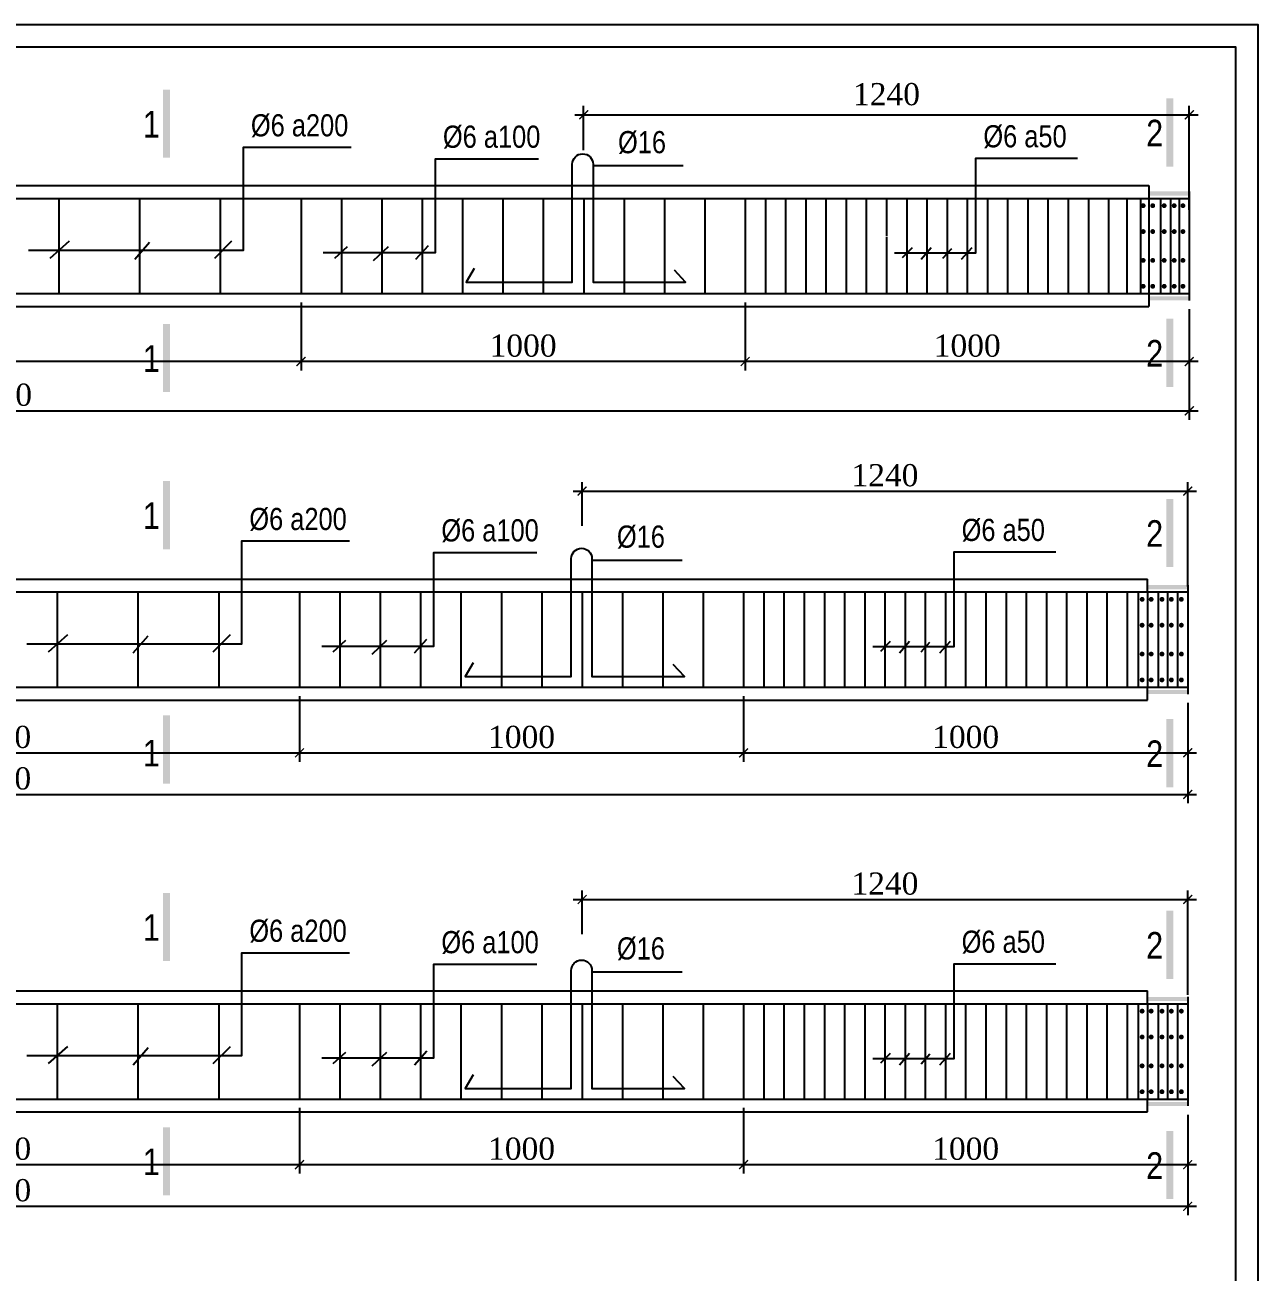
# Model space of a CAD drawing. Extents: x -28764 to 452005, y -12382 to 263221.
# Drawn here: x 264031 to 291847, y 29606 to 57742 of the extents above; entities that cross this region are included whole.
import ezdxf

# ---------------------------------------------------------------- set-up
doc = ezdxf.new("R2010")
doc.units = 0
doc.header["$MEASUREMENT"] = 0
doc.linetypes.add('DASHED2', pattern=[9.525, 6.35, -3.175])
doc.layers.get('0').update_dxf_attribs({"linetype": 'CONTINUOUS'})
doc.layers.get('DEFPOINTS').update_dxf_attribs({"linetype": 'CONTINUOUS'})
for name, color, linetype in [('BAOMANH', 2, 'DASHED2'), ('cot', 8, 'CONTINUOUS'), ('DAI', 4, 'CONTINUOUS'), ('TEXT', 7, 'CONTINUOUS'), ('THEP', 6, 'CONTINUOUS'), ('TUONG', 7, 'CONTINUOUS')]:
    doc.layers.add(name, color=color, linetype=linetype)
doc.styles.add('DIM-NEW', font='')
doc.styles.add('T2', font='')
doc.styles.get('DIM-NEW').set_extended_font_data('VNI-Helve-Condense')
doc.styles.get('T2').set_extended_font_data('VNI-Times')
doc.dimstyles.new('TL10', dxfattribs={"dimtxt": 500, "dimasz": 200, "dimexe": 200, "dimexo": 200, "dimgap": 100, "dimtad": 1, "dimdec": 0, "dimlfac": 0.1, "dimzin": 0, "dimdsep": 46, "dimtxsty": 'T2', "dimblk": 'ARCHTICK', "dimcen": 250, "dimdle": 200, "dimclrd": 1, "dimclre": 1, "dimclrt": 2, "dimadec": 0, "dimazin": 0, "dimtfac": 1, "dimtdec": 0, "dimtix": 1, "dimtofl": 0, "dimtmove": 0, "dimatfit": 0, "dimldrblk": 'ARCHTICK', "dimfxl": 1, "dimtolj": 1, "dimtzin": 0, "dimlwd": -1, "dimlwe": -1, "dimarcsym": 0})

# ---------------------------------------------------------------- blocks, each defined once
blk = doc.blocks.new('_ARCHTICK')
at = {"color": 0, "linetype": 'ByBlock', "const_width": 0.15}
blk.add_lwpolyline([(-0.5, -0.5), (0.5, 0.5)], dxfattribs=at)
blk = doc.blocks.new('*D124')
at = {"layer": 'DEFPOINTS', "color": 0, "transparency": 16777216}
for p in [(290296, 55715), (276634, 54720), (290296, 53369)]:
    blk.add_point(p, dxfattribs=at)
at = {"layer": 'TUONG', "color": 1, "transparency": 16777216}
for p, q in [((276434, 55715), (290496, 55715)), ((276634, 54920), (276634, 55915)), ((290296, 53569), (290296, 55915))]:
    blk.add_line(p, q, dxfattribs=at)
at = {"layer": 'TUONG', "color": 1, "transparency": 16777216, "xscale": 200, "yscale": 200, "zscale": 200, "rotation": 180}
blk.add_blockref('_ARCHTICK', (276634, 55715), dxfattribs=at)
at = {"layer": 'TUONG', "color": 1, "transparency": 16777216, "xscale": 200, "yscale": 200, "zscale": 200}
blk.add_blockref('_ARCHTICK', (290296, 55715), dxfattribs=at)
at = {"layer": 'TUONG', "color": 2, "transparency": 16777216, "insert": (283465, 56177), "char_height": 500, "attachment_point": 5, "style": 'T2'}
blk.add_mtext('\\A1;1240', dxfattribs=at)
blk = doc.blocks.new('*D126')
at = {"layer": 'DEFPOINTS', "color": 0, "transparency": 16777216}
for p in [(280242, 42799), (270224, 42508), (280242, 41320)]:
    blk.add_point(p, dxfattribs=at)
at = {"layer": 'TUONG', "color": 1, "transparency": 16777216}
for p, q in [((280242, 42599), (280242, 41120)), ((270224, 42308), (270224, 41120)), ((270024, 41320), (280442, 41320))]:
    blk.add_line(p, q, dxfattribs=at)
at = {"layer": 'TUONG', "color": 1, "transparency": 16777216, "xscale": 200, "yscale": 200, "zscale": 200, "rotation": 180}
blk.add_blockref('_ARCHTICK', (270224, 41320), dxfattribs=at)
at = {"layer": 'TUONG', "color": 1, "transparency": 16777216, "xscale": 200, "yscale": 200, "zscale": 200}
blk.add_blockref('_ARCHTICK', (280242, 41320), dxfattribs=at)
at = {"layer": 'TUONG', "color": 2, "transparency": 16777216, "insert": (275233, 41676), "char_height": 500, "attachment_point": 5, "style": 'T2'}
blk.add_mtext('\\A1;1000', dxfattribs=at)
blk = doc.blocks.new('*D127')
at = {"layer": 'DEFPOINTS', "color": 0, "transparency": 16777216}
for p in [(270259, 51681), (280277, 51484), (270259, 50148)]:
    blk.add_point(p, dxfattribs=at)
at = {"layer": 'TUONG', "color": 1, "transparency": 16777216}
for p, q in [((270259, 51481), (270259, 49948)), ((280277, 51284), (280277, 49948)), ((280477, 50148), (270059, 50148))]:
    blk.add_line(p, q, dxfattribs=at)
at = {"layer": 'TUONG', "color": 1, "transparency": 16777216, "xscale": 200, "yscale": 200, "zscale": 200, "rotation": 180}
blk.add_blockref('_ARCHTICK', (270259, 50148), dxfattribs=at)
at = {"layer": 'TUONG', "color": 1, "transparency": 16777216, "xscale": 200, "yscale": 200, "zscale": 200}
blk.add_blockref('_ARCHTICK', (280277, 50148), dxfattribs=at)
at = {"layer": 'TUONG', "color": 2, "transparency": 16777216, "insert": (275268, 50504), "char_height": 500, "attachment_point": 5, "style": 'T2'}
blk.add_mtext('\\A1;1000', dxfattribs=at)
blk = doc.blocks.new('*D128')
at = {"layer": 'DEFPOINTS', "color": 0, "transparency": 16777216}
for p in [(290260, 41320), (236572, 41047), (290260, 40381)]:
    blk.add_point(p, dxfattribs=at)
at = {"layer": 'TUONG', "color": 1, "transparency": 16777216}
for p, q in [((290260, 41120), (290260, 40181)), ((236572, 40847), (236572, 40181)), ((236372, 40381), (290460, 40381))]:
    blk.add_line(p, q, dxfattribs=at)
at = {"layer": 'TUONG', "color": 1, "transparency": 16777216, "xscale": 200, "yscale": 200, "zscale": 200, "rotation": 180}
blk.add_blockref('_ARCHTICK', (236572, 40381), dxfattribs=at)
at = {"layer": 'TUONG', "color": 1, "transparency": 16777216, "xscale": 200, "yscale": 200, "zscale": 200}
blk.add_blockref('_ARCHTICK', (290260, 40381), dxfattribs=at)
at = {"layer": 'TUONG', "color": 2, "transparency": 16777216, "insert": (263416, 40740), "char_height": 500, "attachment_point": 5, "style": 'T2'}
blk.add_mtext('\\A1;6200', dxfattribs=at)
blk = doc.blocks.new('*D129')
at = {"layer": 'DEFPOINTS', "color": 0, "transparency": 16777216}
for p in [(290296, 51072), (236576, 50148), (290296, 49036)]:
    blk.add_point(p, dxfattribs=at)
at = {"layer": 'TUONG', "color": 1, "transparency": 16777216}
for p, q in [((290296, 50872), (290296, 48836)), ((236576, 49948), (236576, 48836)), ((236376, 49036), (290496, 49036))]:
    blk.add_line(p, q, dxfattribs=at)
at = {"layer": 'TUONG', "color": 1, "transparency": 16777216, "xscale": 200, "yscale": 200, "zscale": 200, "rotation": 180}
blk.add_blockref('_ARCHTICK', (236576, 49036), dxfattribs=at)
at = {"layer": 'TUONG', "color": 1, "transparency": 16777216, "xscale": 200, "yscale": 200, "zscale": 200}
blk.add_blockref('_ARCHTICK', (290296, 49036), dxfattribs=at)
at = {"layer": 'TUONG', "color": 2, "transparency": 16777216, "insert": (263436, 49395), "char_height": 500, "attachment_point": 5, "style": 'T2'}
blk.add_mtext('\\A1;6200', dxfattribs=at)
blk = doc.blocks.new('*D117')
at = {"layer": 'DEFPOINTS', "color": 0, "transparency": 16777216}
for p in [(270224, 42799), (256608, 42603), (270224, 41320)]:
    blk.add_point(p, dxfattribs=at)
at = {"layer": 'TUONG', "color": 1, "transparency": 16777216}
for p, q in [((270224, 42599), (270224, 41120)), ((256608, 42403), (256608, 41120)), ((256408, 41320), (270424, 41320))]:
    blk.add_line(p, q, dxfattribs=at)
at = {"layer": 'TUONG', "color": 1, "transparency": 16777216, "xscale": 200, "yscale": 200, "zscale": 200, "rotation": 180}
blk.add_blockref('_ARCHTICK', (256608, 41320), dxfattribs=at)
at = {"layer": 'TUONG', "color": 1, "transparency": 16777216, "xscale": 200, "yscale": 200, "zscale": 200}
blk.add_blockref('_ARCHTICK', (270224, 41320), dxfattribs=at)
at = {"layer": 'TUONG', "color": 2, "transparency": 16777216, "insert": (263416, 41676), "char_height": 500, "attachment_point": 5, "style": 'T2'}
blk.add_mtext('\\A1;2200', dxfattribs=at)
blk = doc.blocks.new('*D118')
at = {"layer": 'DEFPOINTS', "color": 0, "transparency": 16777216}
for p in [(252069, 51365), (270259, 51484), (252069, 50148)]:
    blk.add_point(p, dxfattribs=at)
at = {"layer": 'TUONG', "color": 1, "transparency": 16777216}
for p, q in [((270259, 51284), (270259, 49948)), ((252069, 51165), (252069, 49948)), ((270459, 50148), (251869, 50148))]:
    blk.add_line(p, q, dxfattribs=at)
at = {"layer": 'TUONG', "color": 1, "transparency": 16777216, "xscale": 200, "yscale": 200, "zscale": 200, "rotation": 180}
blk.add_blockref('_ARCHTICK', (252069, 50148), dxfattribs=at)
at = {"layer": 'TUONG', "color": 1, "transparency": 16777216, "xscale": 200, "yscale": 200, "zscale": 200}
blk.add_blockref('_ARCHTICK', (270259, 50148), dxfattribs=at)
at = {"layer": 'TUONG', "color": 2, "transparency": 16777216, "insert": (261164, 50504), "char_height": 500, "attachment_point": 5, "style": 'T2'}
blk.add_mtext('\\A1;2700', dxfattribs=at)
blk = doc.blocks.new('*D119')
at = {"layer": 'DEFPOINTS', "color": 0, "transparency": 16777216}
for p in [(290260, 47225), (276599, 46244), (290260, 44873)]:
    blk.add_point(p, dxfattribs=at)
at = {"layer": 'TUONG', "color": 1, "transparency": 16777216}
for p, q in [((276599, 46444), (276599, 47425)), ((290260, 45073), (290260, 47425)), ((276399, 47225), (290460, 47225))]:
    blk.add_line(p, q, dxfattribs=at)
at = {"layer": 'TUONG', "color": 1, "transparency": 16777216, "xscale": 200, "yscale": 200, "zscale": 200, "rotation": 180}
blk.add_blockref('_ARCHTICK', (276599, 47225), dxfattribs=at)
at = {"layer": 'TUONG', "color": 1, "transparency": 16777216, "xscale": 200, "yscale": 200, "zscale": 200}
blk.add_blockref('_ARCHTICK', (290260, 47225), dxfattribs=at)
at = {"layer": 'TUONG', "color": 2, "transparency": 16777216, "insert": (283430, 47580), "char_height": 500, "attachment_point": 5, "style": 'T2'}
blk.add_mtext('\\A1;1240', dxfattribs=at)
blk = doc.blocks.new('*D120')
at = {"layer": 'DEFPOINTS', "color": 0, "transparency": 16777216}
for p in [(280242, 42508), (290260, 42645), (290260, 41320)]:
    blk.add_point(p, dxfattribs=at)
at = {"layer": 'TUONG', "color": 1, "transparency": 16777216}
for p, q in [((280242, 42308), (280242, 41120)), ((290260, 42445), (290260, 41120)), ((280042, 41320), (290460, 41320))]:
    blk.add_line(p, q, dxfattribs=at)
at = {"layer": 'TUONG', "color": 1, "transparency": 16777216, "xscale": 200, "yscale": 200, "zscale": 200, "rotation": 180}
blk.add_blockref('_ARCHTICK', (280242, 41320), dxfattribs=at)
at = {"layer": 'TUONG', "color": 1, "transparency": 16777216, "xscale": 200, "yscale": 200, "zscale": 200}
blk.add_blockref('_ARCHTICK', (290260, 41320), dxfattribs=at)
at = {"layer": 'TUONG', "color": 2, "transparency": 16777216, "insert": (285251, 41676), "char_height": 500, "attachment_point": 5, "style": 'T2'}
blk.add_mtext('\\A1;1000', dxfattribs=at)
blk = doc.blocks.new('*D121')
at = {"layer": 'DEFPOINTS', "color": 0, "transparency": 16777216}
for p in [(280277, 51681), (290296, 51526), (280277, 50148)]:
    blk.add_point(p, dxfattribs=at)
at = {"layer": 'TUONG', "color": 1, "transparency": 16777216}
for p, q in [((280277, 51481), (280277, 49948)), ((290296, 51326), (290296, 49948)), ((290496, 50148), (280077, 50148))]:
    blk.add_line(p, q, dxfattribs=at)
at = {"layer": 'TUONG', "color": 1, "transparency": 16777216, "xscale": 200, "yscale": 200, "zscale": 200, "rotation": 180}
blk.add_blockref('_ARCHTICK', (280277, 50148), dxfattribs=at)
at = {"layer": 'TUONG', "color": 1, "transparency": 16777216, "xscale": 200, "yscale": 200, "zscale": 200}
blk.add_blockref('_ARCHTICK', (290296, 50148), dxfattribs=at)
at = {"layer": 'TUONG', "color": 2, "transparency": 16777216, "insert": (285286, 50504), "char_height": 500, "attachment_point": 5, "style": 'T2'}
blk.add_mtext('\\A1;1000', dxfattribs=at)
blk = doc.blocks.new('*D146')
at = {"layer": 'DEFPOINTS', "color": 0, "transparency": 16777216}
for p in [(280242, 33217), (290260, 33354), (290260, 32029)]:
    blk.add_point(p, dxfattribs=at)
at = {"layer": 'TUONG', "color": 1, "transparency": 16777216}
for p, q in [((280242, 33017), (280242, 31829)), ((290260, 33154), (290260, 31829)), ((280042, 32029), (290460, 32029))]:
    blk.add_line(p, q, dxfattribs=at)
at = {"layer": 'TUONG', "color": 1, "transparency": 16777216, "xscale": 200, "yscale": 200, "zscale": 200, "rotation": 180}
blk.add_blockref('_ARCHTICK', (280242, 32029), dxfattribs=at)
at = {"layer": 'TUONG', "color": 1, "transparency": 16777216, "xscale": 200, "yscale": 200, "zscale": 200}
blk.add_blockref('_ARCHTICK', (290260, 32029), dxfattribs=at)
at = {"layer": 'TUONG', "color": 2, "transparency": 16777216, "insert": (285251, 32385), "char_height": 500, "attachment_point": 5, "style": 'T2'}
blk.add_mtext('\\A1;1000', dxfattribs=at)
blk = doc.blocks.new('*D145')
at = {"layer": 'DEFPOINTS', "color": 0, "transparency": 16777216}
for p in [(290260, 38011), (276599, 37030), (290260, 35659)]:
    blk.add_point(p, dxfattribs=at)
at = {"layer": 'TUONG', "color": 1, "transparency": 16777216}
for p, q in [((276399, 38011), (290460, 38011)), ((276599, 37230), (276599, 38211)), ((290260, 35859), (290260, 38211))]:
    blk.add_line(p, q, dxfattribs=at)
at = {"layer": 'TUONG', "color": 1, "transparency": 16777216, "xscale": 200, "yscale": 200, "zscale": 200, "rotation": 180}
blk.add_blockref('_ARCHTICK', (276599, 38011), dxfattribs=at)
at = {"layer": 'TUONG', "color": 1, "transparency": 16777216, "xscale": 200, "yscale": 200, "zscale": 200}
blk.add_blockref('_ARCHTICK', (290260, 38011), dxfattribs=at)
at = {"layer": 'TUONG', "color": 2, "transparency": 16777216, "insert": (283430, 38367), "char_height": 500, "attachment_point": 5, "style": 'T2'}
blk.add_mtext('\\A1;1240', dxfattribs=at)
blk = doc.blocks.new('*D144')
at = {"layer": 'DEFPOINTS', "color": 0, "transparency": 16777216}
for p in [(270224, 33509), (256608, 33312), (270224, 32029)]:
    blk.add_point(p, dxfattribs=at)
at = {"layer": 'TUONG', "color": 1, "transparency": 16777216}
for p, q in [((270224, 33309), (270224, 31829)), ((256608, 33112), (256608, 31829)), ((256408, 32029), (270424, 32029))]:
    blk.add_line(p, q, dxfattribs=at)
at = {"layer": 'TUONG', "color": 1, "transparency": 16777216, "xscale": 200, "yscale": 200, "zscale": 200, "rotation": 180}
blk.add_blockref('_ARCHTICK', (256608, 32029), dxfattribs=at)
at = {"layer": 'TUONG', "color": 1, "transparency": 16777216, "xscale": 200, "yscale": 200, "zscale": 200}
blk.add_blockref('_ARCHTICK', (270224, 32029), dxfattribs=at)
at = {"layer": 'TUONG', "color": 2, "transparency": 16777216, "insert": (263416, 32385), "char_height": 500, "attachment_point": 5, "style": 'T2'}
blk.add_mtext('\\A1;2200', dxfattribs=at)
blk = doc.blocks.new('*D140')
at = {"layer": 'DEFPOINTS', "color": 0, "transparency": 16777216}
for p in [(290260, 32029), (236572, 31756), (290260, 31090)]:
    blk.add_point(p, dxfattribs=at)
at = {"layer": 'TUONG', "color": 1, "transparency": 16777216}
for p, q in [((290260, 31829), (290260, 30890)), ((236572, 31556), (236572, 30890)), ((236372, 31090), (290460, 31090))]:
    blk.add_line(p, q, dxfattribs=at)
at = {"layer": 'TUONG', "color": 1, "transparency": 16777216, "xscale": 200, "yscale": 200, "zscale": 200, "rotation": 180}
blk.add_blockref('_ARCHTICK', (236572, 31090), dxfattribs=at)
at = {"layer": 'TUONG', "color": 1, "transparency": 16777216, "xscale": 200, "yscale": 200, "zscale": 200}
blk.add_blockref('_ARCHTICK', (290260, 31090), dxfattribs=at)
at = {"layer": 'TUONG', "color": 2, "transparency": 16777216, "insert": (263416, 31449), "char_height": 500, "attachment_point": 5, "style": 'T2'}
blk.add_mtext('\\A1;6200', dxfattribs=at)
blk = doc.blocks.new('*D139')
at = {"layer": 'DEFPOINTS', "color": 0, "transparency": 16777216}
for p in [(280242, 33509), (270224, 33217), (280242, 32029)]:
    blk.add_point(p, dxfattribs=at)
at = {"layer": 'TUONG', "color": 1, "transparency": 16777216}
for p, q in [((280242, 33309), (280242, 31829)), ((270224, 33017), (270224, 31829)), ((270024, 32029), (280442, 32029))]:
    blk.add_line(p, q, dxfattribs=at)
at = {"layer": 'TUONG', "color": 1, "transparency": 16777216, "xscale": 200, "yscale": 200, "zscale": 200, "rotation": 180}
blk.add_blockref('_ARCHTICK', (270224, 32029), dxfattribs=at)
at = {"layer": 'TUONG', "color": 1, "transparency": 16777216, "xscale": 200, "yscale": 200, "zscale": 200}
blk.add_blockref('_ARCHTICK', (280242, 32029), dxfattribs=at)
at = {"layer": 'TUONG', "color": 2, "transparency": 16777216, "insert": (275233, 32385), "char_height": 500, "attachment_point": 5, "style": 'T2'}
blk.add_mtext('\\A1;1000', dxfattribs=at)

msp = doc.modelspace()

# ---------------------------------------------------------------- hatches: boundary and pattern name
at = {"layer": 'TUONG'}
h = msp.add_hatch(color=256, dxfattribs=at)
h.paths.add_polyline_path([(290295.6, 53984.7), (289384.8, 53984.7), (289384.8, 53893.6), (290295.6, 53893.6)])
h.paths.add_polyline_path([(290295.6, 51616.8), (289384.8, 51616.8), (289384.8, 51525.7), (290295.6, 51525.7)])
h = msp.add_hatch(color=256, dxfattribs=at)
h.paths.add_polyline_path([(290260.2, 45103.6), (289349.4, 45103.6), (289349.4, 45012.5), (290260.2, 45012.5)])
h.paths.add_polyline_path([(290260.2, 42735.7), (289349.4, 42735.7), (289349.4, 42644.6), (290260.2, 42644.6)])
h = msp.add_hatch(color=256, dxfattribs=at)
h.paths.add_polyline_path([(290260.2, 35812.9), (289349.4, 35812.9), (289349.4, 35721.8), (290260.2, 35721.8)])
h.paths.add_polyline_path([(290260.2, 33444.9), (289349.4, 33444.9), (289349.4, 33353.9), (290260.2, 33353.9)])

# ---------------------------------------------------------------- linework, layer by layer
at = {"layer": 'BAOMANH', "color": 2, "linetype": 'Continuous', "ltscale": 50}
for points in [[(264598.3, 52480.8), (265037, 52867.5)], [(266507.6, 52455), (266843, 52841.7)], [(268313.6, 52480.8), (268700.6, 52867.5)], [(271019.6, 52481.8), (271303.4, 52739.6)], [(271896.9, 52430.3), (272232.3, 52739.6)], [(272851.5, 52456.1), (273135.3, 52765.4)], [(283827.4, 52496.8), (284049.3, 52718.5)], [(284251, 52456.5), (284472.9, 52718.5)], [(284735.2, 52476.6), (284936.9, 52698.4)], [(285158.8, 52456.5), (285400.9, 52718.5)], [(264563, 43599.7), (265001.6, 43986.4)], [(266472.2, 43573.9), (266807.6, 43960.6)], [(268278.2, 43599.7), (268665.3, 43986.4)], [(270984.2, 43600.8), (271268.1, 43858.5)], [(271861.5, 43549.2), (272196.9, 43858.5)], [(272816.1, 43575), (273099.9, 43884.3)], [(283336.6, 43615.7), (283558.5, 43837.4)], [(283760.2, 43575.4), (283982.2, 43837.4)], [(284244.4, 43595.6), (284446.2, 43817.3)], [(284668.1, 43575.4), (284910.2, 43837.4)], [(264563, 34309), (265001.6, 34695.6)], [(266472.2, 34283.2), (266807.6, 34669.8)], [(268278.2, 34309), (268665.3, 34695.6)], [(270984.2, 34310), (271268.1, 34567.8)], [(271861.5, 34258.5), (272196.9, 34567.8)], [(272816.1, 34284.2), (273099.9, 34593.6)], [(283336.6, 34325), (283558.5, 34546.7)], [(283760.2, 34284.7), (283982.2, 34546.7)], [(284244.4, 34304.8), (284446.2, 34526.5)], [(284668.1, 34284.7), (284910.2, 34546.7)]]:
    msp.add_lwpolyline(points, dxfattribs=at)
at = {"layer": 'cot', "lineweight": -2, "ltscale": 10}
for points in [[(264108.1, 52661.2), (268958.7, 52661.2), (268958.7, 54981.2), (271386.3, 54981.2)], [(270761.6, 52610.7), (273290.1, 52610.7), (273290.1, 54724.5), (275612.1, 54724.5)], [(283645.8, 52597.6), (285481.6, 52597.6), (285481.6, 54734.1), (287774.1, 54734.1)], [(278880.5, 54561.6), (276846, 54561.6)], [(264072.7, 43780.2), (268923.3, 43780.2), (268923.3, 46100.2), (271350.9, 46100.2)], [(270726.2, 43729.6), (273254.7, 43729.6), (273254.7, 45843.4), (275576.8, 45843.4)], [(278855.9, 45662.3), (276821.5, 45662.3)], [(283155, 43716.5), (284990.8, 43716.5), (284990.8, 45853), (287283.4, 45853)], [(264072.7, 34489.4), (268923.3, 34489.4), (268923.3, 36809.4), (271350.9, 36809.4)], [(270726.2, 34438.9), (273254.7, 34438.9), (273254.7, 36552.7), (275576.8, 36552.7)], [(278855.9, 36371.5), (276821.5, 36371.5)], [(283155, 34425.8), (284990.8, 34425.8), (284990.8, 36562.3), (287283.4, 36562.3)]]:
    msp.add_lwpolyline(points, dxfattribs=at)
at = {"layer": 'DAI', "color": 3, "linetype": 'Continuous', "ltscale": 100}
for p, q in [((264794.6, 53829.9), (264794.6, 51680.5)), ((266616.1, 53829.9), (266616.1, 51680.5)), ((268437.6, 53829.9), (268437.6, 51680.5)), ((270259.1, 53829.9), (270259.1, 51680.5)), ((271169.9, 53829.9), (271169.9, 51680.5)), ((272080.6, 53829.9), (272080.6, 51680.5)), ((272991.4, 53829.9), (272991.4, 51680.5)), ((273902.1, 53829.9), (273902.1, 51680.5)), ((274812.9, 53829.9), (274812.9, 51680.5)), ((275723.6, 53829.9), (275723.6, 51680.5)), ((276634.3, 53829.9), (276634.3, 51680.5)), ((277545.1, 53829.9), (277545.1, 51680.5)), ((278455.8, 53829.9), (278455.8, 51680.5)), ((279366.6, 53829.9), (279366.6, 51680.5)), ((280277.3, 53829.9), (280277.3, 51680.5)), ((280732.7, 53829.9), (280732.7, 51680.5)), ((281188.1, 53829.9), (281188.1, 51680.5)), ((281643.5, 53829.9), (281643.5, 51680.5)), ((282098.8, 53829.9), (282098.8, 51680.5)), ((282554.2, 53829.9), (282554.2, 51680.5)), ((283009.6, 53829.9), (283009.6, 51680.5)), ((283465, 53829.9), (283465, 52984.5)), ((283920.3, 53829.9), (283920.3, 51680.5)), ((284375.7, 53829.9), (284375.7, 51680.5)), ((284831.1, 53829.9), (284831.1, 51680.5)), ((285286.4, 53829.9), (285286.4, 51680.5)), ((285741.8, 53829.9), (285741.8, 51680.5)), ((286197.2, 53829.9), (286197.2, 51680.5)), ((286652.6, 53829.9), (286652.6, 51680.5)), ((287107.9, 53829.9), (287107.9, 51680.5)), ((287563.3, 53829.9), (287563.3, 51680.5)), ((288018.7, 53829.9), (288018.7, 51680.5)), ((288474.1, 53829.9), (288474.1, 51680.5)), ((288885.7, 53829.9), (288885.7, 51680.5)), ((289195.4, 53829.9), (289195.4, 51680.5)), ((289643.5, 53829.9), (289643.5, 51680.5)), ((289869.3, 53829.9), (289869.3, 51680.5)), ((290066, 53829.9), (290066, 51680.5)), ((283465, 52962.7), (283465, 51680.5)), ((264759.3, 44948.8), (264759.3, 42799.4)), ((266580.7, 44948.8), (266580.7, 42799.4)), ((268402.2, 44948.8), (268402.2, 42799.4)), ((270223.7, 44948.8), (270223.7, 42799.4)), ((271134.5, 44948.8), (271134.5, 42799.4)), ((272045.2, 44948.8), (272045.2, 42799.4)), ((272956, 44948.8), (272956, 42799.4)), ((273866.7, 44948.8), (273866.7, 42799.4)), ((274777.5, 44948.8), (274777.5, 42799.4)), ((275688.2, 44948.8), (275688.2, 42799.4)), ((276599, 44948.8), (276599, 42799.4)), ((277509.7, 44948.8), (277509.7, 42799.4)), ((278420.5, 44948.8), (278420.5, 42799.4)), ((279331.2, 44948.8), (279331.2, 42799.4)), ((280241.9, 44948.8), (280241.9, 42799.4)), ((280697.3, 44948.8), (280697.3, 42799.4)), ((281152.7, 44948.8), (281152.7, 42799.4)), ((281608.1, 44948.8), (281608.1, 42799.4)), ((282063.4, 44948.8), (282063.4, 42799.4)), ((282518.8, 44948.8), (282518.8, 42799.4)), ((282974.2, 44948.8), (282974.2, 42799.4)), ((283429.6, 44948.8), (283429.6, 42799.4)), ((283884.9, 44948.8), (283884.9, 42799.4)), ((284340.3, 44948.8), (284340.3, 42799.4)), ((284795.7, 44948.8), (284795.7, 42799.4)), ((285251.1, 44948.8), (285251.1, 42799.4)), ((285706.4, 44948.8), (285706.4, 42799.4)), ((286161.8, 44948.8), (286161.8, 42799.4)), ((286617.2, 44948.8), (286617.2, 42799.4)), ((287072.5, 44948.8), (287072.5, 42799.4)), ((287527.9, 44948.8), (287527.9, 42799.4)), ((287983.3, 44948.8), (287983.3, 42799.4)), ((288438.7, 44948.8), (288438.7, 42799.4)), ((288894, 44948.8), (288894, 42799.4)), ((289145.4, 44948.8), (289145.4, 42799.4)), ((289349.4, 44948.8), (289349.4, 42799.4)), ((289593.5, 44948.8), (289593.5, 42799.4)), ((289804.8, 44948.8), (289804.8, 42799.4)), ((290030.7, 44948.8), (290030.7, 42799.4)), ((264759.3, 35658), (264759.3, 33508.7)), ((266580.7, 35658), (266580.7, 33508.7)), ((268402.2, 35658), (268402.2, 33508.7)), ((270223.7, 35658), (270223.7, 33508.7)), ((271134.5, 35658), (271134.5, 33508.7)), ((272045.2, 35658), (272045.2, 33508.7)), ((272956, 35658), (272956, 33508.7)), ((273866.7, 35658), (273866.7, 33508.7)), ((274777.5, 35658), (274777.5, 33508.7)), ((275688.2, 35658), (275688.2, 33508.7)), ((276599, 35658), (276599, 33508.7)), ((277509.7, 35658), (277509.7, 33508.7)), ((278420.5, 35658), (278420.5, 33508.7)), ((279331.2, 35658), (279331.2, 33508.7)), ((280241.9, 35658), (280241.9, 33508.7)), ((280697.3, 35658), (280697.3, 33508.7)), ((281152.7, 35658), (281152.7, 33508.7)), ((281608.1, 35658), (281608.1, 33508.7)), ((282063.4, 35658), (282063.4, 33508.7)), ((282518.8, 35658), (282518.8, 33508.7)), ((282974.2, 35658), (282974.2, 33508.7)), ((283429.6, 35658), (283429.6, 33508.7)), ((283884.9, 35658), (283884.9, 33508.7)), ((284340.3, 35658), (284340.3, 33508.7)), ((284795.7, 35658), (284795.7, 33508.7)), ((285251.1, 35658), (285251.1, 33508.7)), ((285706.4, 35658), (285706.4, 33508.7)), ((286161.8, 35658), (286161.8, 33508.7)), ((286617.2, 35658), (286617.2, 33508.7)), ((287072.5, 35658), (287072.5, 33508.7)), ((287527.9, 35658), (287527.9, 33508.7)), ((287983.3, 35658), (287983.3, 33508.7)), ((288438.7, 35658), (288438.7, 33508.7)), ((288894, 35658), (288894, 33508.7)), ((289145.4, 35658), (289145.4, 33508.7)), ((289349.4, 35658), (289349.4, 33508.7)), ((289593.5, 35658), (289593.5, 33508.7)), ((289804.8, 35658), (289804.8, 33508.7)), ((290030.7, 35658), (290030.7, 33508.7))]:
    msp.add_line(p, q, dxfattribs=at)
at = {"layer": 'TEXT', "ltscale": 10}
for points in [[(267301.4, 56282.6), (267143.9, 56282.6), (267301.4, 54744.5), (267143.9, 54744.5)], [(289933.4, 56083.2), (289775.9, 56083.2), (289933.4, 54545.2), (289775.9, 54545.2)], [(267301.4, 50996.3), (267143.9, 50996.3), (267301.4, 49458.3), (267143.9, 49458.3)], [(289933.4, 51114.5), (289775.9, 51114.5), (289933.4, 49576.5), (289775.9, 49576.5)], [(267301.4, 47451.2), (267143.9, 47451.2), (267301.4, 45913.1), (267143.9, 45913.1)], [(289933.4, 47049.2), (289775.9, 47049.2), (289933.4, 45511.2), (289775.9, 45511.2)], [(267301.4, 42165), (267143.9, 42165), (267301.4, 40626.9), (267143.9, 40626.9)], [(289933.4, 42080.5), (289775.9, 42080.5), (289933.4, 40542.5), (289775.9, 40542.5)], [(267301.4, 38160.4), (267143.9, 38160.4), (267301.4, 36622.4), (267143.9, 36622.4)], [(289933.4, 37758.5), (289775.9, 37758.5), (289933.4, 36220.4), (289775.9, 36220.4)], [(267301.4, 32874.2), (267143.9, 32874.2), (267301.4, 31336.2), (267143.9, 31336.2)], [(289933.4, 32789.8), (289775.9, 32789.8), (289933.4, 31251.7), (289775.9, 31251.7)]]:
    msp.add_trace(points, dxfattribs=at)
at = {"layer": 'THEP', "ltscale": 10}
for p, q in [((263411.3, 53829.9), (290295.6, 53829.9)), ((263411.3, 51680.5), (290295.6, 51680.5)), ((263447.6, 44948.8), (290260.2, 44948.8)), ((263447.6, 42799.4), (290260.2, 42799.4)), ((263447.6, 35658), (290260.2, 35658)), ((263447.6, 33508.7), (290260.2, 33508.7))]:
    msp.add_line(p, q, dxfattribs=at)
msp.add_lwpolyline([(208246.7, 57241.8), (208246.7, -1158.2), (291346.7, -1158.2), (291346.7, 57241.8)], close=True, dxfattribs=at)
for points in [[(274165.9, 52246.6), (273986, 51941.1), (276378.3, 51941.1), (276378.3, 54600.9, -1), (276846, 54600.9), (276846, 51941.1), (278932.6, 51941.1), (278680.8, 52210.7)], [(274141.4, 43347.3), (273961.5, 43041.7), (276353.8, 43041.7), (276353.8, 45701.6, -1), (276821.5, 45701.6), (276821.5, 43041.7), (278908.1, 43041.7), (278656.2, 43311.3)], [(274141.4, 34056.5), (273961.5, 33751), (276353.8, 33751), (276353.8, 36410.8, -1), (276821.5, 36410.8), (276821.5, 33751), (278908.1, 33751), (278656.2, 34020.6)]]:
    msp.add_lwpolyline(points, format="xyb", dxfattribs=at)
at = {"layer": 'THEP', "ltscale": 10, "const_width": 54.6}
for points in [[(289228.6, 53664.4, 1), (289283.2, 53664.4, 1)], [(289443.5, 53664.4, 1), (289498.2, 53664.4, 1)], [(289702.2, 53664.4, 1), (289756.8, 53664.4, 1)], [(289928.1, 53664.4, 1), (289982.7, 53664.4, 1)], [(290124.8, 53664.4, 1), (290179.4, 53664.4, 1)], [(289228.6, 53080.7, 1), (289283.2, 53080.7, 1)], [(289443.5, 53080.7, 1), (289498.2, 53080.7, 1)], [(289702.2, 53080.7, 1), (289756.8, 53080.7, 1)], [(289928.1, 53080.7, 1), (289982.7, 53080.7, 1)], [(290124.8, 53080.7, 1), (290179.4, 53080.7, 1)], [(289228.6, 52429.6, -1), (289283.2, 52429.6, -1)], [(289443.5, 52429.6, -1), (289498.2, 52429.6, -1)], [(289702.2, 52429.6, -1), (289756.8, 52429.6, -1)], [(289928.1, 52429.6, -1), (289982.7, 52429.6, -1)], [(290124.8, 52429.6, -1), (290179.4, 52429.6, -1)], [(289228.6, 51846, -1), (289283.2, 51846, -1)], [(289443.5, 51846, -1), (289498.2, 51846, -1)], [(289702.2, 51846, -1), (289756.8, 51846, -1)], [(289928.1, 51846, -1), (289982.7, 51846, -1)], [(290124.8, 51846, -1), (290179.4, 51846, -1)], [(289204.1, 44783.3, 1), (289258.8, 44783.3, 1)], [(289408.2, 44783.3, 1), (289462.8, 44783.3, 1)], [(289652.2, 44783.3, 1), (289706.9, 44783.3, 1)], [(289863.5, 44783.3, 1), (289918.2, 44783.3, 1)], [(290089.4, 44783.3, 1), (290144, 44783.3, 1)], [(289204.1, 44199.7, 1), (289258.8, 44199.7, 1)], [(289408.2, 44199.7, 1), (289462.8, 44199.7, 1)], [(289652.2, 44199.7, 1), (289706.9, 44199.7, 1)], [(289863.5, 44199.7, 1), (289918.2, 44199.7, 1)], [(290089.4, 44199.7, 1), (290144, 44199.7, 1)], [(289204.1, 43548.6, -1), (289258.8, 43548.6, -1)], [(289408.2, 43548.6, -1), (289462.8, 43548.6, -1)], [(289652.2, 43548.6, -1), (289706.9, 43548.6, -1)], [(289863.5, 43548.6, -1), (289918.2, 43548.6, -1)], [(290089.4, 43548.6, -1), (290144, 43548.6, -1)], [(289204.1, 42964.9, -1), (289258.8, 42964.9, -1)], [(289408.2, 42964.9, -1), (289462.8, 42964.9, -1)], [(289652.2, 42964.9, -1), (289706.9, 42964.9, -1)], [(289863.5, 42964.9, -1), (289918.2, 42964.9, -1)], [(290089.4, 42964.9, -1), (290144, 42964.9, -1)], [(289204.1, 35492.6, 1), (289258.8, 35492.6, 1)], [(289408.2, 35492.6, 1), (289462.8, 35492.6, 1)], [(289652.2, 35492.6, 1), (289706.9, 35492.6, 1)], [(289863.5, 35492.6, 1), (289918.2, 35492.6, 1)], [(290089.4, 35492.6, 1), (290144, 35492.6, 1)], [(289204.1, 34908.9, 1), (289258.8, 34908.9, 1)], [(289408.2, 34908.9, 1), (289462.8, 34908.9, 1)], [(289652.2, 34908.9, 1), (289706.9, 34908.9, 1)], [(289863.5, 34908.9, 1), (289918.2, 34908.9, 1)], [(290089.4, 34908.9, 1), (290144, 34908.9, 1)], [(289204.1, 34257.8, -1), (289258.8, 34257.8, -1)], [(289408.2, 34257.8, -1), (289462.8, 34257.8, -1)], [(289652.2, 34257.8, -1), (289706.9, 34257.8, -1)], [(289863.5, 34257.8, -1), (289918.2, 34257.8, -1)], [(290089.4, 34257.8, -1), (290144, 34257.8, -1)], [(289204.1, 33674.2, -1), (289258.8, 33674.2, -1)], [(289408.2, 33674.2, -1), (289462.8, 33674.2, -1)], [(289652.2, 33674.2, -1), (289706.9, 33674.2, -1)], [(289863.5, 33674.2, -1), (289918.2, 33674.2, -1)], [(290089.4, 33674.2, -1), (290144, 33674.2, -1)]]:
    msp.add_lwpolyline(points, format="xyb", close=True, dxfattribs=at)
at = {"layer": 'TUONG'}
for p, q in [((263411.3, 54121.3), (272700.7, 54121.3)), ((272700.7, 54121.3), (289384.8, 54121.3)), ((289384.8, 54121.3), (289384.8, 51389.1)), ((290295.6, 53984.7), (290295.6, 51525.7)), ((263411.3, 51389.1), (272700.7, 51389.1)), ((272700.7, 51389.1), (289384.8, 51389.1)), ((263447.6, 45240.2), (289349.4, 45240.2)), ((289349.4, 44948.8), (289349.4, 45240.2)), ((290260.2, 45103.6), (290260.2, 42644.6)), ((289349.4, 42508), (289349.4, 42799.4)), ((263447.6, 42508), (289349.4, 42508)), ((263447.6, 35949.5), (289349.4, 35949.5)), ((289349.4, 35658), (289349.4, 35949.5)), ((290260.2, 35812.9), (290260.2, 33353.9)), ((289349.4, 33217.2), (289349.4, 33508.7)), ((263447.6, 33217.2), (289349.4, 33217.2))]:
    msp.add_line(p, q, dxfattribs=at)
msp.add_lwpolyline([(207746.7, 57741.8), (207746.7, -1658.2), (291846.7, -1658.2), (291846.7, 57741.8)], close=True, dxfattribs=at)

# ---------------------------------------------------------------- texts
at = {"layer": 'TEXT', "ltscale": 10, "style": 'DIM-NEW'}
for s, p in [('1', (266690.8, 55201.7)), ('2', (289322.8, 55002.3)), ('1', (266690.8, 49915.4)), ('2', (289322.8, 50033.7)), ('1', (266690.8, 46370.3)), ('2', (289322.8, 45968.3)), ('1', (266690.8, 41013.4)), ('2', (289322.8, 40999.6)), ('1', (266690.8, 37079.5)), ('2', (289322.8, 36677.6)), ('1', (266690.8, 31793.3)), ('2', (289322.8, 31708.9))]:
    msp.add_text(s, height=600, dxfattribs=at).set_placement(p)
at = {"layer": 'TEXT', "style": 'DIM-NEW'}
for s, p in [('%%2546 a200', (269128, 55227.6)), ('%%2546 a100', (273459.4, 54970.8)), ('%%2546 a50', (285651, 54980.4)), ('%%25416', (277409.3, 54847.6)), ('%%2546 a200', (269092.6, 46346.5)), ('%%2546 a100', (273424.1, 46089.8)), ('%%25416', (277384.7, 45948.2)), ('%%2546 a50', (285160.2, 46099.4)), ('%%2546 a200', (269092.6, 37055.7)), ('%%2546 a100', (273424.1, 36799)), ('%%25416', (277384.7, 36657.5)), ('%%2546 a50', (285160.2, 36808.6))]:
    e = msp.add_text(s, height=500, dxfattribs=at)
    e.set_placement(p)
    e.dxf.unprotected_set("ltscale", 0)

# ---------------------------------------------------------------- dimensions: what is measured, and where the dimension line sits
at = {"layer": 'TUONG'}
dim = msp.add_linear_dim(base=(290295.6, 55715.3), p1=(276634.3, 54719.7), p2=(290295.6, 53369), text='1240', dimstyle='TL10', override={"dimtmove": 1}, dxfattribs=at)
dim.commit()
dim.dimension.update_dxf_attribs({"geometry": '*D124', "text_midpoint": (283465, 55820.9), "dimtype": 160})
for base, p1, p2, text, picture, middle in [((270259.1, 50148), (280277.3, 51483.8), (270259.1, 51680.5), '1000', '*D127', (275268.2, 50504)), ((280277.3, 50148), (290295.6, 51525.7), (280277.3, 51680.5), '1000', '*D121', (285286.4, 50504)), ((252069.4, 50148), (270259.1, 51483.8), (252069.4, 51364.9), '2700', '*D118', (261164.2, 50504)), ((290295.6, 49036.1), (236576.4, 50148), (290295.6, 51071.6), '6200', '*D129', (263436, 49395)), ((290260.2, 47224.5), (276599, 46244.2), (290260.2, 44872.7), '1240', '*D119', (283429.6, 47580.4)), ((270223.7, 41320.2), (256608.1, 42602.7), (270223.7, 42799.4), '2200', '*D117', (263415.9, 41676.1)), ((280241.9, 41320.2), (270223.7, 42508), (280241.9, 42799.4), '1000', '*D126', (275232.8, 41676.1)), ((290260.2, 41320.2), (280241.9, 42508), (290260.2, 42644.6), '1000', '*D120', (285251.1, 41676.1)), ((290260.2, 40381), (236571.6, 41046.9), (290260.2, 41320.2), '6200', '*D128', (263415.9, 40740)), ((290260.2, 38010.7), (276599, 37030.5), (290260.2, 35658.9), '1240', '*D145', (283429.6, 38366.7)), ((270223.7, 32029.4), (256608.1, 33312), (270223.7, 33508.7), '2200', '*D144', (263415.9, 32385.3)), ((280241.9, 32029.4), (270223.7, 33217.2), (280241.9, 33508.7), '1000', '*D139', (275232.8, 32385.3)), ((290260.2, 32029.4), (280241.9, 33217.2), (290260.2, 33353.9), '1000', '*D146', (285251.1, 32385.3)), ((290260.2, 31090.3), (236571.6, 31756.2), (290260.2, 32029.4), '6200', '*D140', (263415.9, 31449.2))]:
    dim = msp.add_linear_dim(base=base, p1=p1, p2=p2, text=text, dimstyle='TL10', override={"dimtmove": 1}, dxfattribs=at)
    dim.commit()
    dim.dimension.update_dxf_attribs({"geometry": picture, "text_midpoint": middle})

doc.saveas('drawing.dxf')
